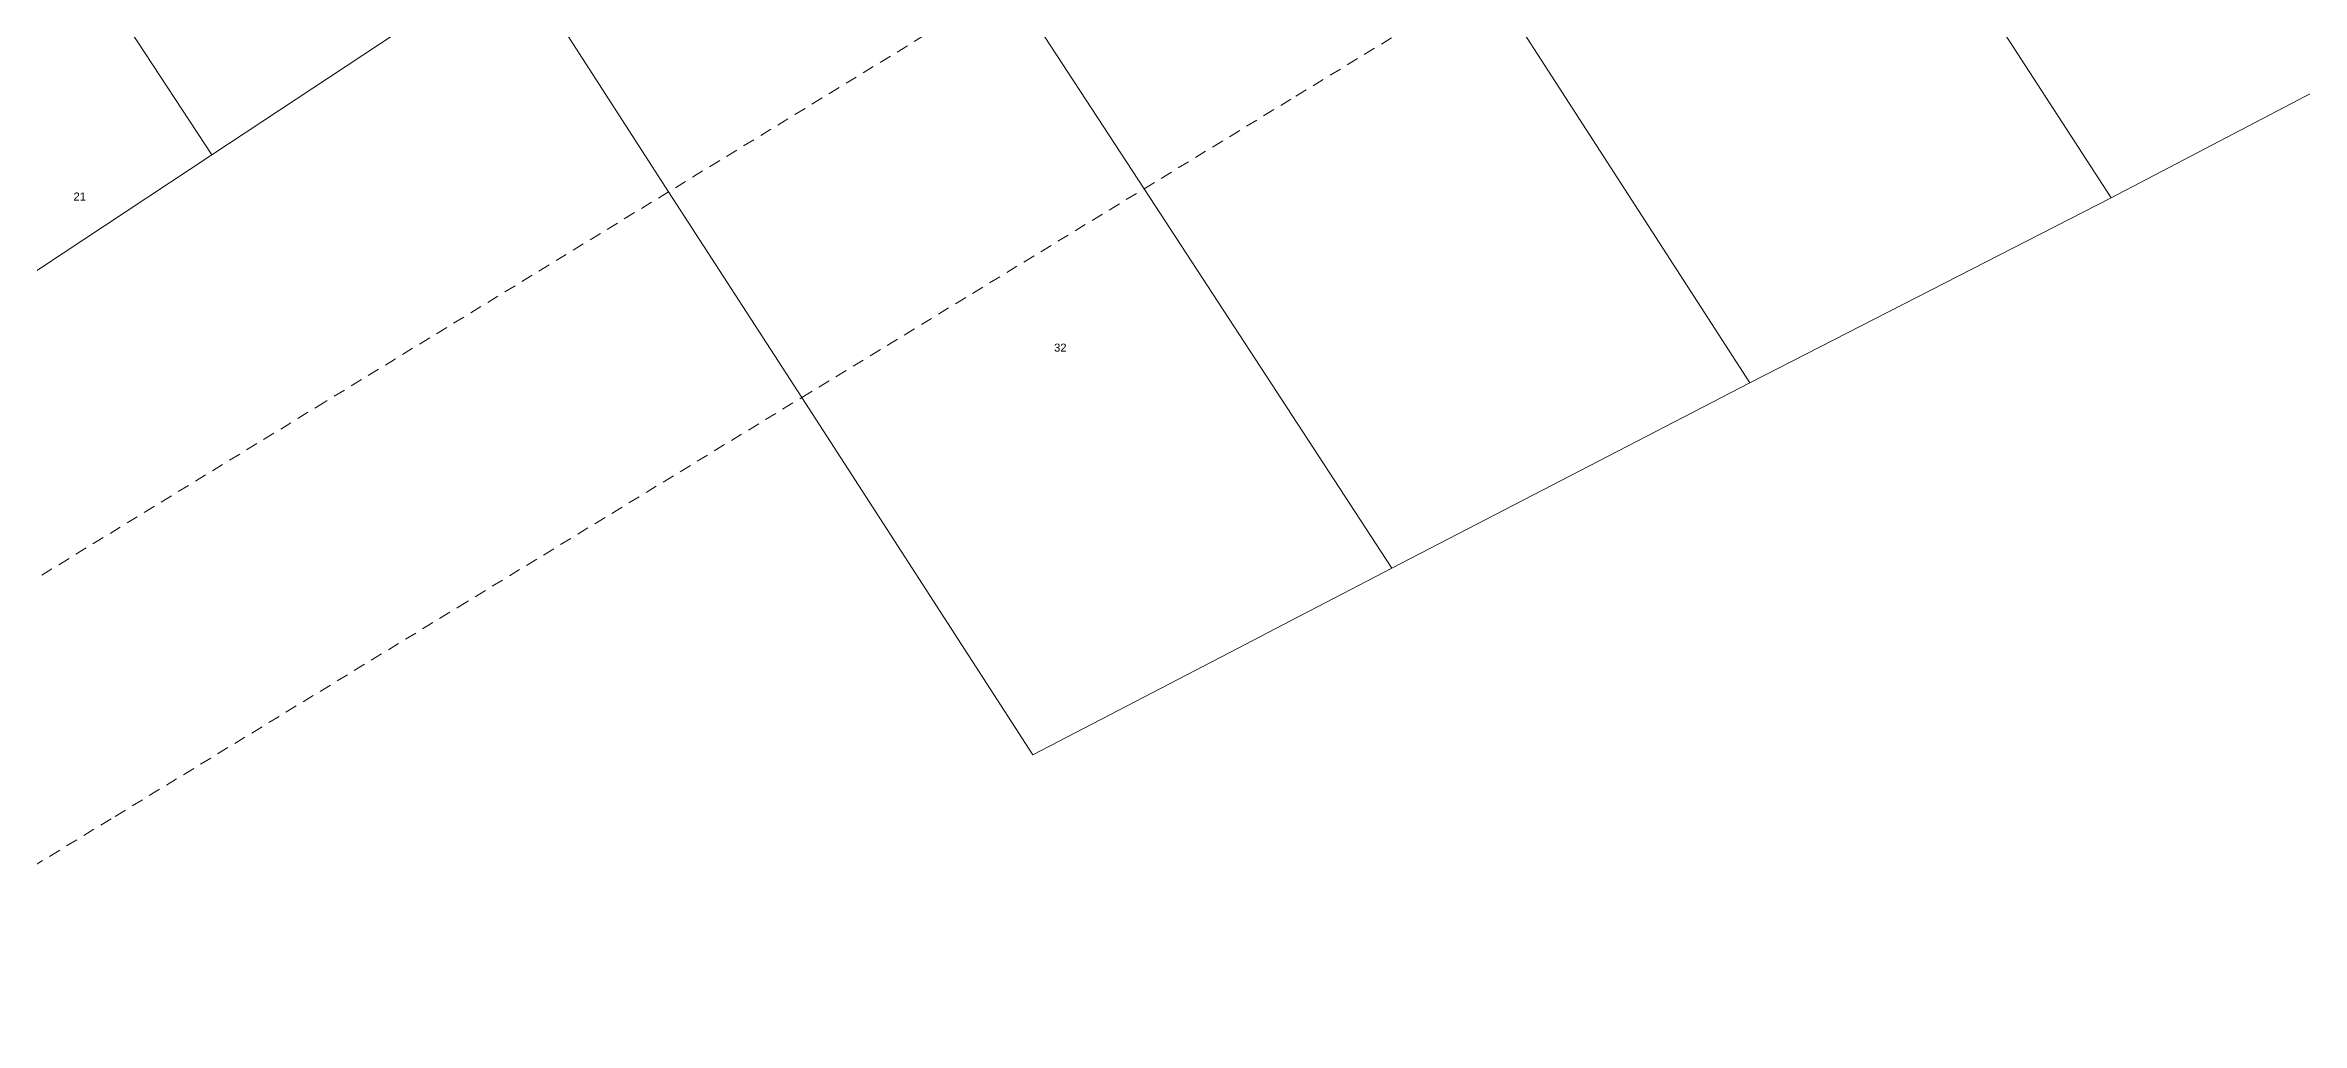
# Model space of a CAD drawing. Header units: metres. Extents: x 302064 to 304096, y 6268242 to 6271990.
# Drawn here: x 302821 to 303385, y 6270320 to 6270564 of the extents above; entities that cross this region are included whole.
import ezdxf

# ---------------------------------------------------------------- set-up
doc = ezdxf.new("R2010")
doc.units = ezdxf.units.M
doc.linetypes.add('Dash', pattern=[5, 3, -2])
doc.layers.add('Cadastre Easements_SP_EXT', color=9, linetype='Continuous', lineweight=5)
doc.layers.add('Cadastre Land Parcels_SP_EXT', color=7, linetype='Continuous', lineweight=5)
doc.styles.get("Standard").update_dxf_attribs({"font": 'arial.ttf'})

msp = doc.modelspace()

# ---------------------------------------------------------------- linework, layer by layer
at = {"layer": 'Cadastre Easements_SP_EXT', "linetype": 'Dash'}
msp.add_lwpolyline([(302838.179, 6270371.362), (302923.9111, 6270423.6531), (303009.802, 6270476.04), (303095.3661, 6270528.2261), (303133.328, 6270551.379), (303181.0929, 6270580.5091), (303181.2161, 6270580.5911), (303181.5061, 6270580.7679), (303267.5759, 6270633.112), (303259.575, 6270645.4461), (303233.915, 6270685.005), (303166.1631, 6270643.5251), (303148.1449, 6270632.453), (303147.677, 6270632.1661), (303131.8651, 6270622.4569), (303061.8091, 6270579.622), (302976.5269, 6270527.4749), (302890.6421, 6270474.959), (302805.168, 6270422.6909), (302726.088, 6270373.879), (302720.197, 6270370.246), (302753.447, 6270319.746), (302838.179, 6270371.362)], close=True, dxfattribs=at)
at = {"layer": 'Cadastre Land Parcels_SP_EXT', "linetype": 'Continuous'}
for points in [[(303428.956, 6270574.034), (303379.995, 6270647.923), (303356.273, 6270683.721), (303322.063, 6270735.349), (303314.859, 6270746.221), (303230.597, 6270690.121), (303233.915, 6270685.005), (303259.575, 6270645.446), (303267.576, 6270633.112), (303337.064, 6270525.981), (303428.956, 6270574.034)], [(303337.064, 6270525.981), (303267.576, 6270633.112), (303259.575, 6270645.446), (303233.915, 6270685.005), (303230.597, 6270690.121), (303200.764, 6270736.137), (303130.486, 6270689.476), (303117.082, 6270680.575), (303131.116, 6270658.835), (303141.329, 6270643.013), (303148.145, 6270632.453), (303181.506, 6270580.768), (303246.726, 6270479.725), (303337.064, 6270525.981)], [(303246.726, 6270479.725), (303181.506, 6270580.768), (303148.145, 6270632.453), (303141.329, 6270643.013), (303131.116, 6270658.835), (303117.082, 6270680.575), (303057.92, 6270641.296), (303032.542, 6270624.446), (303061.809, 6270579.622), (303095.366, 6270528.226), (303135.056, 6270467.438), (303157.304, 6270433.362), (303246.726, 6270479.725)], [(302921.2036, 6270575.6546), (302880.1808, 6270637.6342), (302857.6776, 6270671.6327), (302803.8048, 6270636.0589), (302799.0949, 6270632.9485), (302862.3049, 6270536.7504), (302921.2036, 6270575.6546)], [(302862.3049, 6270536.7504), (302799.0949, 6270632.9485), (302739.9116, 6270593.8983), (302803.71, 6270497.9773), (302862.3049, 6270536.7504)], [(303116.595, 6270412.234), (303135.986, 6270422.298), (303136.643, 6270422.638), (303157.304, 6270433.362), (303135.056, 6270467.438), (303095.366, 6270528.226), (303061.809, 6270579.622), (303032.542, 6270624.446), (302949.236, 6270569.663), (302976.527, 6270527.475), (303009.802, 6270476.04), (303067.548, 6270386.777), (303116.595, 6270412.234)]]:
    msp.add_lwpolyline(points, close=True, dxfattribs=at)

# ---------------------------------------------------------------- texts
at = {"layer": 'Cadastre Land Parcels_SP_EXT'}
for s, p in [('21', (302827.7645, 6270525.2928)), ('32', (303072.8679, 6270487.5183))]:
    msp.add_text(s, height=2, dxfattribs=at).set_placement(p)

doc.saveas('drawing.dxf')
